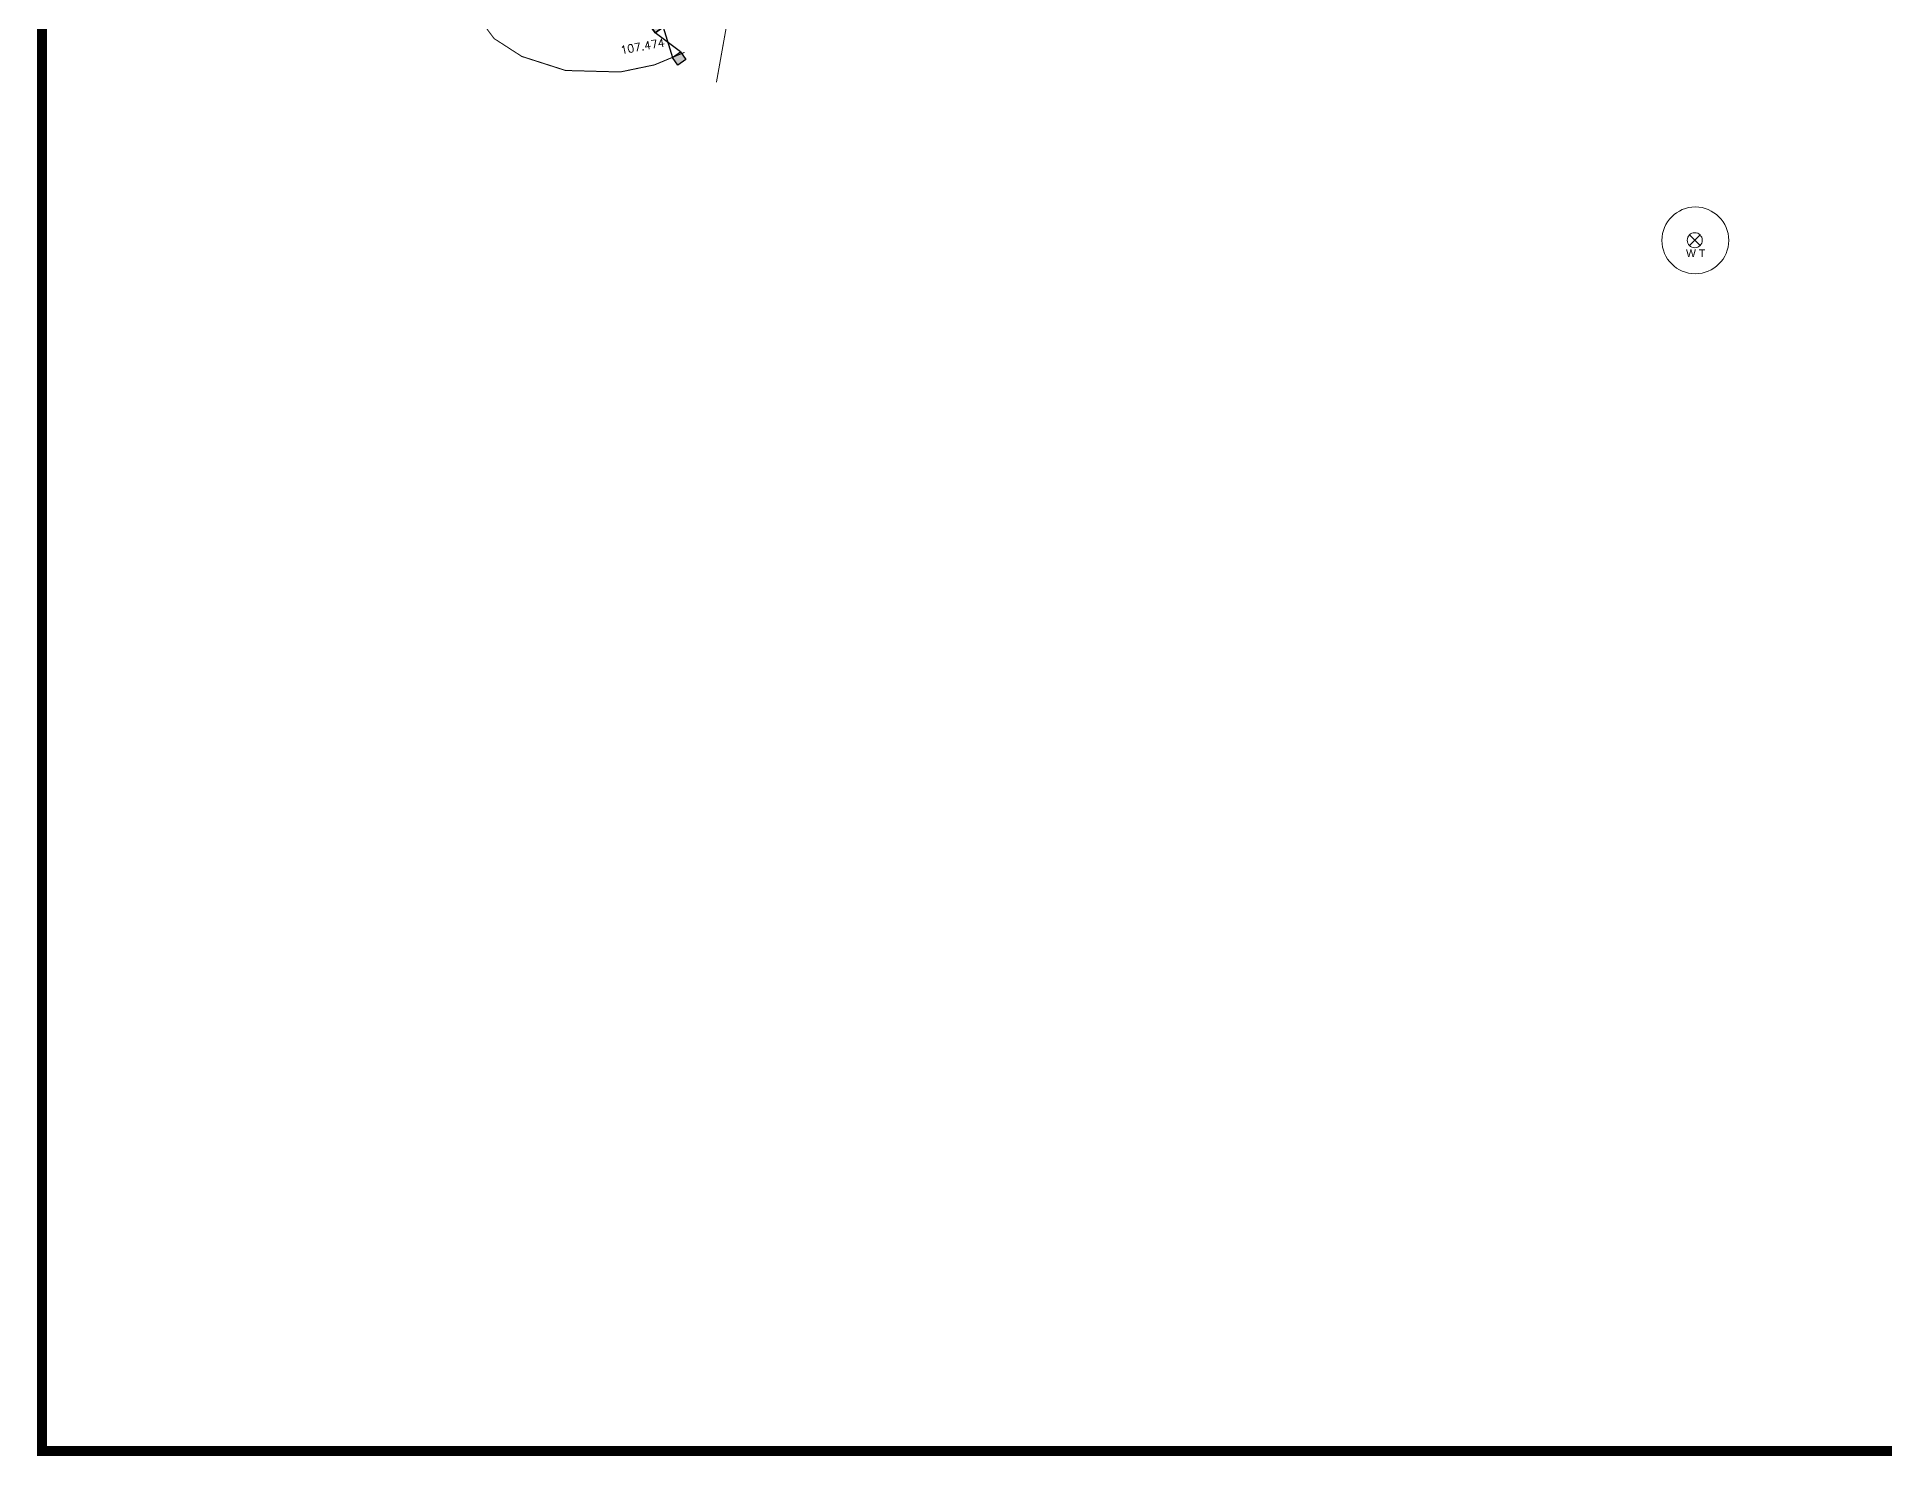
# Model space of a CAD drawing. Header units: inches. Extents: x 350994 to 353538, y 1581369 to 1583842.
# Drawn here: x 350994.1 to 351178.8, y 1582805.1 to 1582947 of the extents above; entities that cross this region are included whole.
import ezdxf
from ezdxf.enums import TextEntityAlignment as Align

# ---------------------------------------------------------------- set-up
doc = ezdxf.new("R2010")
doc.units = ezdxf.units.IN
doc.header["$MEASUREMENT"] = 0
doc.linetypes.add('1', pattern=[0])
doc.linetypes.add('ACAD_ISO03W100', pattern=[30, 12, -18])
for name, color, linetype in [('BOUNDARY', 5, 'Continuous'), ('CW', 94, '1'), ('GATE', 255, 'Continuous'), ('LEVELS', 184, 'Continuous'), ("ROAD'S", 1, '1'), ('WATER TANK', 7, 'Continuous')]:
    doc.layers.add(name, color=color, linetype=linetype)
doc.styles.add('ROMANS', font='ROMANS.shx')
doc.styles.get("Standard").update_dxf_attribs({"font": 'arial.ttf'})

# ---------------------------------------------------------------- blocks, each defined once
blk = doc.blocks.new('gate')
h = blk.add_hatch(color=0)
h.paths.add_polyline_path([(0.5, 0.1625090682908317), (0.8121325287041472, 0.1625090682908317), (0.8121325287041472, -0.1625090682908317), (0.5, -0.1625090682908317)])
h.paths.add_polyline_path([(-0.8121325287041472, 0.1625090682908317), (-0.5, 0.1625090682908317), (-0.5, -0.1625090682908317), (-0.8121325287041472, -0.1625090682908317)])
at = {"color": 0}
blk.add_lwpolyline([(-0.5, 0.1625090682908317), (-0.8121325287041472, 0.1625090682908317), (-0.8121325287041472, -0.1625090682908317), (-0.5, -0.1625090682908317), (-0.5, 0.1625090682908317), (0.5, -0.1625090682908317), (0.5, 0.1625090682908317), (0.8121325287041472, 0.1625090682908317), (0.8121325287041472, -0.1625090682908317), (0.5, -0.1625090682908317), (0.5, 0.1625090682908317), (-0.5, -0.1625090682908317)], dxfattribs=at)
for points in [[(-0.8121325287041472, 0.1625090682908317), (-0.5, 0.1625090682908317), (-0.5, -0.1625090682908317), (-0.8121325287041472, -0.1625090682908317)], [(0.5, 0.1625090682908317), (0.8121325287041472, 0.1625090682908317), (0.8121325287041472, -0.1625090682908317), (0.5, -0.1625090682908317)]]:
    blk.add_lwpolyline(points, close=True, dxfattribs=at)

msp = doc.modelspace()

# ---------------------------------------------------------------- linework, layer by layer
at = {"color": 0, "lineweight": 5, "const_width": 1}
msp.add_lwpolyline([(350994.6323222927, 1583841.359747479), (352314.9343356435, 1583841.359747479), (352314.9343356435, 1582805.624886355), (350994.6323222927, 1582805.624886355)], close=True, dxfattribs=at)
at = {"layer": 'BOUNDARY', "lineweight": 5}
msp.add_circle((351159.9199926049, 1582926.677938138, 217.028151), 3.336796163415142, dxfattribs=at)
at = {"layer": 'CW', "linetype": 'ACAD_ISO03W100', "lineweight": 5, "ltscale": 0.1, "const_width": 0.1, "elevation": 136.781692}
msp.add_lwpolyline([(351062.0598170112, 1582942.479226804), (351063.1682546194, 1582948.686882644), (351065.9400746727, 1582952.219489002), (351069.1455762152, 1582954.640456995), (351072.8929175275, 1582957.007830641), (351077.2977083574, 1582960.708203751), (351081.5246600476, 1582964.636610829), (351085.7381319037, 1582969.726091674), (351087.897570974, 1582972.095404423), (351088.1076527804, 1582974.396324866), (351086.6214694745, 1582974.644247094)], dxfattribs=at)
at = {"layer": "ROAD'S", "lineweight": 5, "const_width": 0.1}
msp.add_lwpolyline([(351058.8736811208, 1582945.475873713), (351055.8624573213, 1582944.222999402), (351052.4449048583, 1582943.512568882), (351046.9805049095, 1582943.662195117), (351042.601870748, 1582945.067684487), (351039.8361006448, 1582946.854769887), (351036.7587925397, 1582950.986810099)], dxfattribs=at)
at = {"layer": 'WATER TANK', "color": 5, "lineweight": 5, "elevation": 127.427469}
for points in [[(351159.3338093063, 1582927.22345106), (351160.3944694781, 1582926.162790888)], [(351159.3338093063, 1582926.162790888), (351160.3944694781, 1582927.22345106)]]:
    msp.add_lwpolyline(points, dxfattribs=at)
at = {"layer": 'WATER TANK', "color": 5, "lineweight": 5}
msp.add_circle((351159.8641393922, 1582926.693120975, 127.427469), 0.75, dxfattribs=at)

# ---------------------------------------------------------------- block references
at = {"layer": 'GATE', "lineweight": 5, "extrusion": (-0.01000819887407189, 0.03984697818623725, 0.9991556706963749), "xscale": 2.998855544206136, "yscale": 2.99885554424757, "zscale": 2.998855544275534, "rotation": 110.9589191576778}
msp.add_blockref('gate', (-726087.1320635154, -1448514.527008079, 59697.96728594481), dxfattribs=at)

# ---------------------------------------------------------------- texts
at = {"layer": 'LEVELS', "lineweight": 9, "style": 'ROMANS'}
msp.add_text('107.474', height=0.8, rotation=10.21575404731243, dxfattribs=at).set_placement((351054.6728145033, 1582946.081034205, -28.33090200000001), align=Align.MIDDLE_CENTER)
at = {"layer": 'WATER TANK', "color": 5, "lineweight": 9}
msp.add_text('W T', height=0.75, dxfattribs=at).set_placement((351158.9897806565, 1582925.024853237, 127.427469))

doc.saveas('drawing.dxf')
